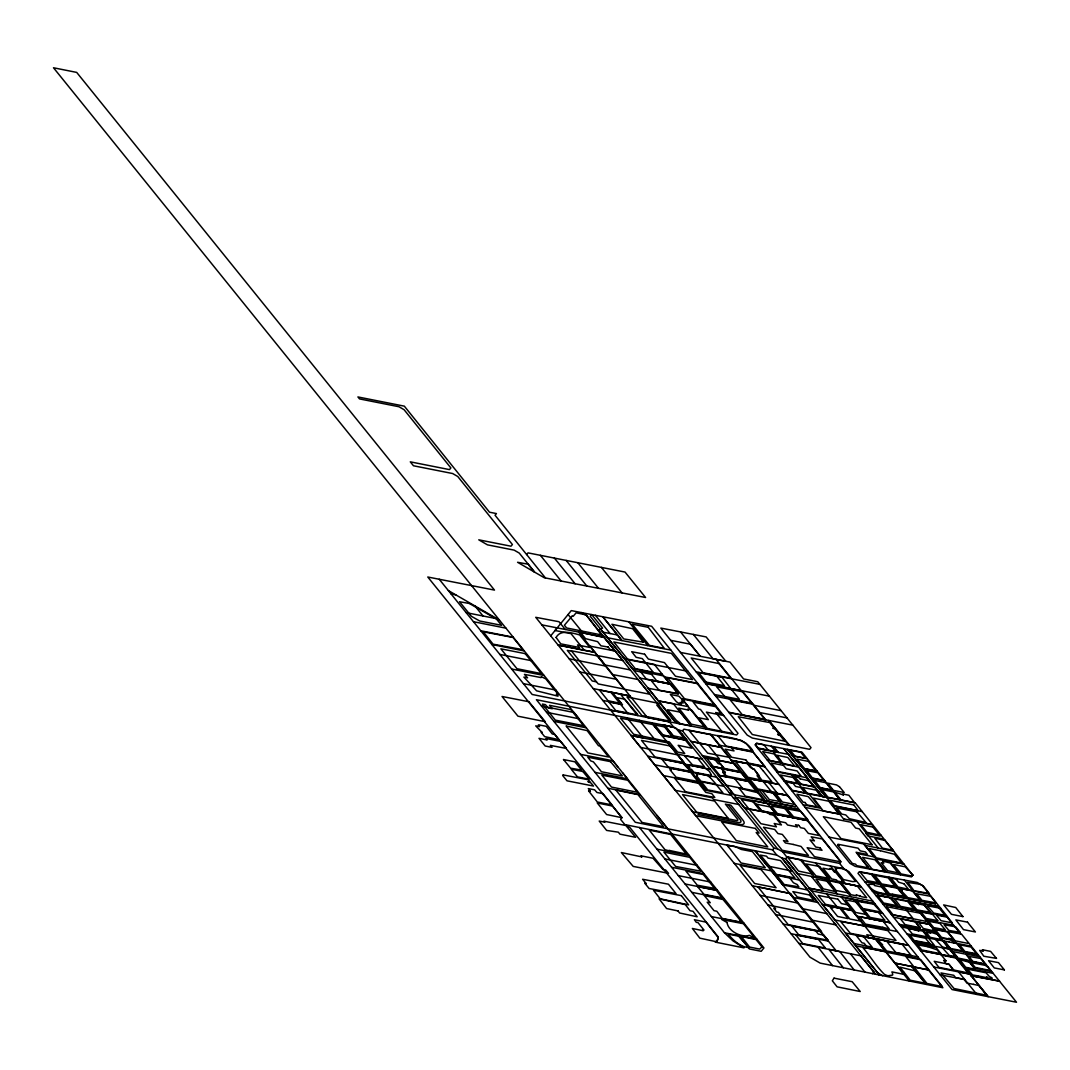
<?xml version="1.0" encoding="UTF-8"?>
<svg xmlns="http://www.w3.org/2000/svg" width="1070" height="1070" viewBox="0 0 1070 1070"><rect width="100%" height="100%" fill="white"/><g stroke="black" fill="none" stroke-linecap="round" stroke-linejoin="round"><path stroke-width="1.5" d="M729.058 792.509L735.799 795.01L763.739 800.614L764.448 799.584L747.301 778.278L745.469 777.917L731.345 760.342L764.916 766.816L840.98 861.751L839.602 863.41L782.758 851.907L777.636 848.938L773.958 848.189L678.808 730.141L673.685 727.159L536.404 699.713L635.286 822.268L772.58 849.847L776.753 855.091L781.889 858.073L785.567 858.809L879.433 975.064L845.514 933.067L875.193 938.912L863.61 936.638L872.144 947.151L853.954 943.526M872.063 890.721L875.113 892.474L935.474 903.816L936.29 902.786L922.353 885.425L917.231 882.469L859.37 871.635L857.993 873.347L952.073 989.563L1016.5 1002.229L961.555 934.15L933.134 928.867M800.454 811.207L797.377 809.428L765.879 803.249L763.739 800.614L795.264 806.793L796.093 805.764M876.424 896.112L877.239 895.095L937.587 906.45L940.65 908.203L947.405 916.589L882.817 904.016L931.408 913.486L923.29 903.762L908.189 900.927L915.8 910.45M597.501 655.576L622.834 660.524L615.223 651.068L589.891 646.106L647.363 717.502L736.615 734.983L738.006 733.298L651.643 626.284L571.273 610.595L555.076 630.511L571.005 633.641L584.394 650.292L594.893 652.339L605.981 666.129L569.2 658.812L535.736 617.31L559.008 621.723L565.268 629.468M968.417 942.657L967.868 943.339L951.337 940.089L953.45 942.71L956.888 943.379L963.923 951.992L978.207 954.801L949.598 949.17L918.649 910.998M550.702 635.874L557.202 627.889L583.07 632.958L568.076 614.528M678.808 730.141L682.486 730.864L683.864 729.178L740.841 740.239L745.964 743.195L764.916 766.816M733.431 797.912L737.083 798.635L737.912 797.631L765.879 803.249M691.421 810.284L809.963 957.168L820.195 963.12L942.871 987.744L848.938 871.649L843.829 868.666L786.931 857.15L785.567 858.809L797.404 873.495L814.631 877.079L800.4 859.879M880.891 835.055L880.048 836.085L865.844 833.303L867.944 835.938L882.135 838.72L885.211 840.485M439.222 579.244L532.178 694.47L669.419 721.902L670.81 720.23L598.25 630.029L602.611 628.117L591.697 614.581L590.212 616.253L632.383 668.536L662.33 674.367M772.58 849.847L773.958 848.189M526.614 554.541L528.005 552.869L625.027 572.062L645.584 597.501L544.282 577.733L517.572 562.285L528.219 564.224L534.545 572.102L519.271 553.096L514.148 550.127L487.438 544.844L478.771 539.828L511.005 546.208L512.396 544.536L457.746 476.498L452.623 473.529L413.461 465.771L410.291 461.839L449.48 469.61L450.871 467.938L404.099 409.716L398.99 406.747L359.507 398.909L357.915 396.943L404.34 406.159L489.512 512.209L496.44 513.573L495.049 515.245L545.446 577.96M872.518 973.673L873.896 972.001L860.815 955.818L798.755 943.285M771.216 746.205L775.964 751.702L758.215 748.037L755.407 744.506L756.61 743.356L773.784 746.659L778.438 752.424L757.975 748.465L768.514 750.498L763.86 744.733L756.557 743.302L755.166 744.987L850.035 863.41L855.171 866.366L911.426 876.892L912.79 875.18L872.852 824.957L856.95 821.506M571.554 651.162L567.314 650.399L592.218 681.001L596.431 681.831M923.29 903.762L937.587 906.45M792.429 774.961L776.74 771.871M875.113 892.474L935.474 903.816M877.239 895.095L891.364 897.757L899.134 907.199M810.619 777.93L824.863 780.739L840.204 799.972M784.136 781.1L814.872 787.079L822.482 796.548L827.097 797.431L811.528 778.104M832.527 790.329L818.456 787.654L803.811 768.568M852.71 910.583L841.328 908.417L849.874 919.023L861.363 921.243M752.745 751.648L719.16 745.175L756.129 791.171L757.975 791.532L726.222 785.166L718.318 775.362L748.224 781.341L734.702 778.652L742.607 788.456M798.795 784.016L799.878 784.23M770.293 801.911L767.217 800.133L759.085 790.021L756.329 789.473L747.301 778.278L779.014 784.43L745.469 777.917M756.329 789.473L788.001 795.652L772.634 792.696L781.876 804.212M826.455 797.31L843.575 818.938L844.765 819.165M843.575 818.938L872.491 824.502L855.291 802.888L806.191 793.392L791.519 774.787L807.422 777.823L783.788 748.625L822.482 796.548L806.499 777.649M864.774 881.72L896.928 887.538L888.983 877.186L897.262 887.98L929.335 894.132M925.898 919.959L953.611 925.256M940.129 974.81L964.739 979.518M633.962 670.502L651.55 674.421L657.181 681.403L669.994 683.89L640.061 678.086M664.323 676.842L697.693 683.302M706.267 729.098L682.178 699.044L715.643 705.545M693.347 634.43L713.021 658.772L725.834 661.287L706.146 636.931L660.819 628.077L747.194 735.09L752.317 738.046L809.642 749.308L811.02 747.636L757.761 681.737L743.596 678.955L729.981 662.103L680.48 652.419M788.429 754.35L772.968 751.367L782.986 763.993L798.795 767.163M731.345 760.342L746.245 763.231M791.746 790.596L809 793.927L820.409 808.184L803.102 804.8M682.486 730.864L744.68 808.064L808.037 820.677L760.703 811.287L751.996 800.467L797.377 809.428M891.377 914.569L913.339 918.836L905.153 908.376M893.49 917.191L929.308 924.146L914.837 921.337L920.24 928.399L899.268 924.319M900.325 925.63L936.143 932.585L957.396 958.774L968.671 961.034L974.168 967.949L991.596 971.386M901.381 926.941L922.808 931.101L934.15 945.011L912.483 940.637M670.716 640.328L690.458 644.193L700.208 656.271L680.547 631.929M603.079 632.169L617.484 634.978L621.964 640.569L602.838 616.748L617.484 634.978M607.573 637.76L670.917 650.132M759.874 684.359L696.195 671.866M624.305 658.518L654.278 664.363L678.166 694.042L648.233 688.251L674.488 720.966L679.611 723.922M624.693 659L688.077 671.371M704.154 681.724L724.39 685.669L716.432 675.825M769.41 696.155L730.756 688.572L739.49 699.392L714.479 694.51M705.745 683.69L741.296 690.645L716.017 659.361M605.085 665.005L630.417 669.94M612.776 674.582L638.108 679.517L649.931 694.256L624.612 689.281M716.057 696.476L752.584 703.605M729.125 712.673L792.857 725.152M723.681 715.522L706.401 712.125L722.571 732.255M773.784 746.659L802.018 752.21L824.863 780.739M720.899 747.341L691.019 741.457L720.899 747.341L710.507 734.368M782.491 763.178L794.863 766.214L787.761 757.493L776.994 755.246L782.491 763.178L767.31 760.101M805.215 807.422L840.097 814.243M763.739 800.614L795.264 806.793M940.503 937.962L955.216 940.851L947.512 931.542M953.45 942.71L971.279 946.201M906.959 933.829L942.871 940.864M941.921 954.721L956.419 957.57L920.454 950.481L941.921 954.721L936.076 947.592L914.596 943.258M541.808 624.853L557.202 627.889M603.921 637.065L578.602 632.076L594.893 652.339L558.112 645.063L584.394 650.292M753.962 705.317L781.14 710.654M759.847 712.566L786.998 717.903M728.764 712.219L765.732 719.829M818.456 787.654L826.174 797.257L787.48 749.348L792.816 755.942L807.288 758.791M833.383 805.911L862.233 811.608M828.969 837.088L863.771 843.962L886.843 872.291M863.771 843.962L864.894 845.353L893.771 851.252M863.931 925.002L897.449 931.595M979.799 956.767L965.648 953.985L972.001 961.703L986.058 964.525L957.396 958.774M993.187 973.352L964.672 967.735L988.158 996.665L949.652 949.224L913.539 941.948M933.802 966.999L969.821 974.088L958.479 971.854L976.923 994.458M451.099 593.957L455.86 594.907M466.172 612.642L497.189 618.794M473.502 621.723L505.936 628.157L763.94 947.953L761.198 951.297L749.388 948.943L738.581 935.554M480.791 630.765L513.226 637.198M491.906 644.528L524.327 650.961M499.877 654.425L532.312 660.859M579.82 671.973L616.587 679.33M511.674 669.044L544.095 675.478M523.457 683.65L555.892 690.096M541.5 706.026L573.935 712.459L579.017 718.772L546.583 712.326M553.885 721.381L586.32 727.827M733.886 763.512L703.993 757.573L702.401 755.607L719.468 759.005L708.059 744.827M711.042 766.334L740.935 772.286M580.475 754.337L612.896 760.77L617.738 766.775M663.373 775.536L700.221 782.986L706.227 790.409L731.425 795.411M595.014 772.366L627.435 778.799L622.593 772.794M738.741 804.493L713.556 799.491L712.165 797.765L675.29 790.315L647.711 756.115L684.532 763.552L667.867 742.914L631.073 735.505L640.689 747.408L677.497 754.832M607.8 788.216L640.221 794.662M692.638 811.796L736.267 820.463A3.544 1.284 28.7 0 0 737.431 819.045L725.366 804.105L730.877 805.202L742.928 820.142A10.646 3.839 28.7 0 1 739.45 824.395L695.808 815.728L569.2 658.812M698.041 814.524L737.859 822.429A7.102 2.555 28.7 0 0 740.186 819.593L728.122 804.653M505.936 628.157L53.5 67.771L76.692 72.399L494.487 590.092L427.786 577.011L621.951 817.667L620.573 819.352L624.813 824.582L776.753 855.091M639.499 827.511L656.967 849.152L689.388 855.585M664.871 858.929L697.279 865.362M656.967 849.152L671.599 867.275L704.02 873.722M861.457 909.085L882.643 913.298M671.599 867.275L678.353 875.634L710.761 882.068M856.709 916.08L890.32 922.795L869.107 918.555L853.699 899.482M685.081 883.98L717.502 890.414M678.353 875.634L691.822 892.34L724.243 898.773M811.247 919.986L835.844 924.895L833.985 922.607M886.375 940.878L908.537 945.305L874.926 938.577L886.375 940.878L895.75 952.447L917.94 956.928M711.389 916.575L743.81 923.009M855.813 945.813L885.585 951.752M791.011 933.695L828.394 941.145L820.717 931.676L783.267 924.092M691.822 892.34L724.457 932.759L756.878 939.192M593.248 688.612L630.003 695.981L610.783 692.143L628.13 713.65L610.582 710.105M602.758 700.409L620.292 703.926M661.42 734.916L687.154 740.507M817.279 771.256L802.888 768.38L792.816 755.942M676.815 753.989L702.121 759.071M710.346 769.29L685.054 764.194L698.897 781.327L724.069 786.316L716.753 777.248L654.72 764.809M744.68 808.064L760.703 811.287M876.022 859.009L903.842 863.918L889.705 861.444L900.432 874.832M631.073 735.505L643.337 737.979L627.087 717.823M734.234 863.356L771.416 870.86L836.272 950.869M822.469 904.538L852.255 910.583L864.787 926.058L834.948 919.973L822.469 904.538L839.576 908.015M885.853 952.086L919.531 958.88M909.313 981.056L841.194 896.928L874.966 903.816L811.394 890.815L809.268 888.194L872.852 901.207M760.021 895.309L797.458 902.973L789.687 893.396L752.29 885.719M801.992 908.577L826.749 913.633M767.778 904.912L805.215 912.549M775.523 914.502L813.013 922.166M911.573 966.477L894.721 963.027L928.452 969.915L911.573 966.477L926.085 984.4M809.268 888.194L823.191 891.056L811.381 876.41L829.865 880.262L815.514 862.928M792.897 897.369L817.747 902.491L799.705 880.155L774.653 874.832M807.689 890.039L782.772 884.877L755.099 850.703L767.484 866.005L792.389 871.1L781.889 858.073L875.768 974.329M581.425 612.575L586.547 615.531L615.223 651.068M448.37 590.573L499.436 620.092M624.813 824.582L629.922 827.551L717.93 936.584L717.876 939.741L715.295 942.122L744.011 947.873L732.937 940.824L724.457 932.759M877.574 972.75L882.697 975.72M857.284 821.947L878.216 848.069M897.262 887.98L905.728 898.238M830.374 865.938L844.618 883.325L861.163 886.762L825.304 879.313L837.101 893.891M789.647 745.362L768.741 720.418L788.737 745.188M864.894 845.353L874.324 856.923L857.324 853.566L869.736 869.081M888.755 895.055L872.063 874.003M716.352 784.765L722.919 792.83L707.778 789.941L701.318 781.769M921.069 901.114L904.324 880.048M742.219 690.819L765.424 719.455M669.419 721.902L673.685 727.159L663.025 725.045L672.883 737.217L667.667 730.77M601.434 567.408L622.058 592.914M577.84 562.74L598.518 588.326M566.15 560.426L586.855 586.052M826.655 893.945L837.73 907.641M554.38 558.085L575.112 583.752M726.222 785.166L732.736 793.231M737.083 798.635L777.636 848.938M540.363 555.317L561.135 581.023M651.59 722.745L706.227 790.409M620.386 694.055L637.747 715.576M639.325 720.284L655.589 740.44M656.98 815.434L667.68 828.702M474.893 605.901L483.025 615.986M936.29 902.786L940.65 908.203M946.482 916.415L960.646 933.976M839.602 863.41L843.829 868.666M783.441 806.726L792.148 817.574M767.765 803.624L776.486 814.444M595.388 615.303L610.06 633.534M600.537 629.026L674.488 720.966M681.55 733.552L686.739 739.999M763.151 781.368L772.139 792.589M682.178 699.031L688.278 706.641L658.371 700.89L673.404 703.779L691.394 726.222M628.799 621.817L647.765 645.611M782.758 851.907L786.931 857.15M839.562 882.282L851.011 896.74M850.423 953.718L864.961 972.149M818.055 947.191L832.527 965.608M843.334 967.788L828.916 949.384L839.763 951.578L854.154 969.968M714.599 888.421L697.306 885.211L685.87 871.06L703.284 874.511L714.599 888.421M919.464 973.887L926.954 983.45L942.336 986.553L920.869 959.79L906.022 956.794L919.464 973.887M711.175 774.56L711.109 775.482L693.788 772.192L691.528 769.383L690.03 769.076L688.278 766.896L689.882 767.23L687.127 764.662L705.611 768.501L709.33 771.309L711.175 774.56M691.782 756.838L684.586 755.942L692.531 764.916L704.555 766.789L697.961 758.617L691.782 756.838M634.737 793.98L637.907 794.569L663.614 826.695L642.134 822.469L615.772 789.954L634.737 794.007M855.813 924.253L840.699 921.551L850.382 933.307L868.492 936.785L866.847 934.739L896.018 940.476L887.819 930.632L855.813 924.253M872.077 948.916L862.754 947.431C870.552 956.526 875.447 965.341 884.181 974.141A7.343 2.648 28.7 0 0 887.926 975.746L892.554 975.104A10.499 3.772 28.7 0 0 892.581 973.646L891.872 971.881L904.27 974.436L886.04 951.845L872.077 948.916M556.106 637.466L560.787 643.859L579.525 647.51L577.492 644.956L589.851 647.444L579.606 634.925C572.356 633.025 560.573 629.013 556.106 637.466M563.529 759.539L570.591 768.153L581.625 770.119L574.898 761.827L563.529 759.539M927.904 946.723L917.552 944.837L921.792 949.986L940.102 953.557L937.039 949.839L927.904 946.723M977.646 975.827L972.617 974.984L967.387 969.099L986.045 972.777L989.469 976.643C995.849 978.876 989.63 979.866 986.553 976.856L987.302 977.766L977.646 975.827M700.97 871.207L675.625 866.459L663.908 852.121L689.682 857.297L700.97 871.207M912.977 875.18L911.466 875.982L901.06 873.922L893.45 864.466L905.247 866.82L912.977 875.18M727.052 922.514C728.082 931.154 741.403 937.909 749.361 935.354L754.925 938.163L743.436 923.718L721.849 919.558L727.052 922.514M973.66 984.387L966.999 983.156L963.896 979.291L955.537 977.565L953.745 975.292L941.011 972.951L954.025 988.519L986.727 995.274L978.983 985.524L973.66 984.387M718.13 937.467L716.833 941.827L699.833 938.149L692.37 928.466L703.257 930.766L702.549 929.857L704.006 930.084L697.921 922.527L696.303 922.353L694.39 919.718L706.066 922.139L718.13 937.467M855.666 881.359L852.75 881.64L843.414 879.553L835.429 869.643L836.539 869.91L835.068 867.984L841.876 868.546L846.45 870.325L855.666 881.359M798.661 886.789L784.19 884.475L776.285 874.698L789.232 877.36L793.432 882.75L797.324 884.609L798.661 886.789M541.447 676.721L541.019 677.577L524.461 674.381L527.59 677.832L523.885 677.096L536.592 690.819L557.992 696.182L556.32 694.229L558.486 694.724L545.834 678.942L541.447 676.721M749.094 947.498C741.363 947.525 733.07 940.49 728.336 934.123L738.608 936.197L749.094 947.498M834.038 978.14L832.34 980.802L837.101 986.834L860.213 991.515L852.175 981.698L834.038 978.14M996.478 958.386L983.798 956.232L979.652 950.374L983.424 951.15L982.313 949.719L990.619 951.39L996.478 958.386M780.659 801.631L769.37 799.598L762.255 790.73L773.837 793.325L780.659 801.631M563.194 774.921L562.686 775.523L567.006 780.819L593.502 786.049L591.081 783.093L587.858 781.541L590.159 781.983L588.366 779.776L563.194 774.921M572.116 616.119L564.412 625.214L566.618 627.97L601.541 634.938L586.226 614.929L576.128 612.816L573.159 616.333L572.116 616.119M829.731 868.546L829.665 869.428L823.044 868.185L831.604 878.898L836.499 879.928L837.395 881.025L842.772 882.108L841.956 881.105L843.962 881.506L836.7 872.465L834.319 871.956L832.126 869.348L829.731 868.546M761.974 946.923L759.66 949.09L749.575 947.057L741.323 936.504L756.049 939.594L761.974 946.923M882.79 861.096L883.78 863.156L881.225 862.661L887.685 870.712L898.091 872.799L890.093 862.968L882.79 861.096M800.199 778.866L798.701 777.542L794.435 776.673L801.31 784.123L813.976 786.717L810.726 782.491L807.703 780.485L800.199 778.866M637.452 714.118L637.827 714.974L615.785 710.574L608.897 701.96L622.499 704.715L616.802 697.64L624.8 699.178L637.452 714.118M710.212 777.542L707.484 775.589L695.58 773.008L697.533 775.375L696.557 775.79L700.984 781.22L716.057 784.136L710.212 777.542M860.146 896.205L856.227 894.774L856.669 895.857L850.998 894.721L841.341 882.777L857.15 885.906L866.66 897.703L861.109 896.62L859.879 895.51L860.146 896.205M892.728 894.266L889.558 893.784L882.603 885.345L898.225 888.367L904.899 896.312L892.728 894.266M669.994 851.091L664.992 849.674L649.263 830.093L670.663 834.48L686.271 854.061L669.071 850.369L669.994 851.091M566.645 726.597L587.858 752.905L608.629 756.985L599.882 746.071L598.478 745.723L587.162 730.623L566.097 725.995L566.645 726.597M728.403 846.851L741.095 862.982L765.251 867.69L752.411 851.6L741.283 849.446L734.729 846.397L727.025 845.166L728.403 846.851M773.77 871.181L776.499 874.444L794.916 877.962L780.445 860.547L768.099 858.113L766.468 856.187L760.369 855.077L773.77 871.181M932.933 928.319L934.645 931.06L923.303 928.492L918.274 922.233L929.763 924.44L932.933 928.319M542.089 732.388L541.099 732.281L544.617 736.588L558.968 739.637L554.768 734.435L552.24 733.953L546.248 726.316L539.133 724.925L538.277 725.059L539.574 726.624L535.722 725.875L542.089 732.388M808.051 772.166L812.397 778.024L823.887 780.445L817.948 772.821L806.847 770.614L808.051 772.166M805.014 802.46L803.195 802.232L796.949 794.234L808.238 796.615L817.119 806.82L806.927 804.907L805.014 802.46M882.991 868.773L882.309 868.693L884.676 871.582L872.264 869.281L862.674 857.364L874.926 859.718L882.991 868.773M739.731 919.745L741.483 922.22L722.237 918.434L716.82 911.252L714.011 910.65L707.216 902.197L710.253 902.719L704.261 895.577L723.039 899.509L739.731 919.745M684.091 701.372L681.51 700.984L683.141 703.07L680.025 702.482L681.215 703.993L679.049 703.538L676.347 701.706L670.355 694.43L678.795 696.169L684.091 701.372M804.011 791.345L800.48 787.453L795.518 786.41L793.111 783.347L785.607 781.822L792.308 790.275L805.255 792.977L804.011 791.345M961.234 961.448L959.509 959.549L969.728 962.345L975.051 969.259L965.648 967.253L961.234 961.448M758.229 776.058L757.185 775.897L760.342 779.91L747.983 777.275L735.357 761.358L747.301 763.632L750.444 767.511L754.056 769.223L758.884 775.215L757.226 774.867L758.229 776.058M882.509 944.73L881.506 944.569L886.669 950.962L911.493 955.831L902.277 944.489L877.052 939.085L882.509 944.73M838.893 845.353L837.69 845.166L852.335 863.436L855.518 864.159L856.762 865.643L868.372 867.823L856.08 852.242L867.516 854.542L865.47 851.961L860.24 850.864L858.086 848.189L838.011 844.27L838.893 845.353M953.183 938.778L948.421 938.377L948.889 939.032L941.493 937.307L935.341 929.656L947.07 931.876L953.183 938.778M910.316 885.746L913.994 890.668L929.295 893.503L923.236 885.933L919.732 884.181L907.507 882.375L910.316 885.746M904.163 972.429L910.169 980.187L925.884 983.343L915.265 970.918L899.816 967.079L904.163 972.429M774.466 728.362L772.807 728.068L775.536 729.379L779.709 734.568L777.609 734.154L778.358 735.117L780.177 735.531L784.738 741.189L752.317 734.515L738.287 716.726L769.745 722.558L774.466 728.362M608.188 647.042L600.952 645.798L597.568 641.625L585.504 638.643L580.595 632.397L604.443 637.586L614.822 650.774L610.542 649.945L608.188 647.042M918.675 904.524L910.904 902.532L917.03 909.888L930.084 912.269L924.186 905.113L918.22 903.909L918.675 904.524M946.027 960.847L943.633 960.419L946.147 963.709L948.983 964.271L953.771 970.356L938.845 967.32L934.23 961.315L948.983 964.271L953.45 969.942L967.962 972.884L956.072 958.091L941.332 955.055L946.027 960.847M469.382 603.493L459.538 601.741L471.362 616.293L479.721 621.001L501.536 625.308L496.413 618.995L469.382 603.493M643.231 642.12L623.743 638.924L611.92 624.278L632.678 628.719L643.231 642.12M583.645 725.714L555.317 720.137L542.423 704.06L545.473 704.662L548.148 707.952L552.267 708.741L549.539 705.331L570.684 709.504L583.645 725.714M720.591 764.074L718.197 763.646L714.84 759.499L706.574 757.841L713.182 766.468L724.176 768.621L720.591 764.074M902.144 891.083L901.435 890.962L907.868 897.65L919.906 899.937L912.121 890.668L899.857 888.301L902.144 891.083M641.759 856.896L621.362 852.549L633.199 866.406L668.549 873.334L665.674 869.977L662.905 869.455L653.074 858.26L640.917 855.813L641.759 856.896M871.14 874.15L860.106 872.157L867.128 880.663L877.881 882.616L871.14 874.15M960.325 932.465L948.809 930.392L944.061 924.694L955.684 926.847L960.325 932.465M980.922 958.546L968.885 956.379L972.777 961.341L985.149 963.963L980.922 958.546M892.808 885.947L881.707 883.927L874.605 875.193L888.127 877.828L895.282 886.535L892.808 885.947M930.619 896.299L916.629 893.758L921.952 900.298L936.17 902.946L930.619 896.299M522.936 649.664L493.043 644.153L483.279 631.808L513.038 637.479L522.936 649.664M819.593 866.473L806.031 863.971L816.009 875.902L829.504 878.47L819.593 866.473M862.032 902.144L856.963 901.221L862.794 908.497L881.091 912.095L873.735 904.177L862.032 902.144M918.729 930.94L907.48 927.957L912.402 933.99L927.917 936.999L923.57 930.472L917.405 929.268L918.729 930.94M646.133 883.512L644.809 883.272L649.115 888.501L676.053 893.597L668.416 884.194L642.615 879.272L646.133 883.512M680.306 712.139L667.6 709.771L676.307 720.324L680.573 723.788L691.461 725.888L680.306 712.139M798.675 825.304L795.532 824.716L797.364 826.936L787.573 825.01L785.647 822.723L779.923 821.546L773.583 813.708L807.141 820.342L819.393 835.576L808.332 833.383L804.359 828.447L800.681 827.739L798.675 825.304M832.861 907.748L830.173 907.253L837.569 916.428L848.122 918.649L839.937 908.323L832.059 906.785L832.861 907.748M943.981 940.771L935.274 939.152L942.536 947.084L950.401 948.716L943.981 940.771M721.1 713.529L715.643 712.513L733.03 733.552L707.377 728.443L699.004 717.823L708.353 719.642L700.476 709.45L698.59 708.982L693.199 702.134L715.696 706.681L721.1 713.529M800.841 811.421L786.851 808.8L793.606 816.851L807.89 819.647L800.841 811.421M785.821 808.719L771.363 806.044L777.435 813.574L792.134 816.464L785.821 808.719M873.789 884.395L868.345 884.301C871.782 892.286 880.209 892.688 887.511 894.199L881.453 886.95L874.738 885.626L873.789 884.395M889.919 897.784L877.627 895.483L883.606 903L896.887 905.648L889.919 897.784M939.888 923.37L928.533 921.243L933.722 927.583L945.265 929.736L939.888 923.37M929.75 943.446L914.181 940.517L909.928 935.167L925.43 938.203L929.75 943.446M669.833 683.556L646.427 679.116L640.047 671.077L663.614 675.946L669.833 683.556M783.441 765.358L771.269 762.964L778.024 771.497L801.162 776.084L797.056 770.922L786.209 768.741L783.441 765.358M745.803 759.914L731.666 757.252L725.166 749.187L734.033 750.913L731.492 747.756L753.106 752.197L764.889 766.414L748.385 763.044L745.803 759.914M856.843 811.796L836.713 807.997L841.796 814.083L845.755 814.939L849.379 818.697L865.938 822.469L856.843 811.796M582.829 771.47L571.206 769.263L577.466 776.86L589.142 779.187L582.829 771.47M773.476 815.099L769.557 814.364L767.819 812.17L761.238 810.886L754.123 801.938L741.269 799.41L760.904 823.699L776.459 826.856L774.212 823.485L781.474 824.93L773.476 815.099M819.995 847.814L815.728 847.012L810.03 839.937L814.444 840.859L811.18 836.78L822.201 838.933L840.672 861.872L814.471 856.669L807.154 847.721L822.028 850.275L819.995 847.814M788.71 857.725L787.921 857.578L798.568 871.114L812.785 874.07L801.55 859.892L788.162 857.057L788.71 857.725M856.776 902.023L845.394 899.883L855.625 912.469L866.927 914.636L856.776 902.023M884.743 920.16L870.017 917.391L863.691 909.433L878.51 912.349L884.743 920.16M800.761 752.237L790.208 750.217L795.09 756.209L805.563 758.202L800.761 752.237M566.351 748.425L550.355 745.389L552.026 747.382L545.165 746.004L538.999 738.327L547.144 739.972L545.914 738.474L560.84 741.457L566.351 748.425M698.59 783.347L674.688 778.264L685.509 791.746L714.813 797.471L711.804 793.646L705.799 792.402L698.59 783.347M838.826 813.909L823.231 810.926L813.454 798.113L828.795 801.229L838.826 813.909M775.63 813.588L762.014 810.993L756.276 804.145L770.253 806.927L775.63 813.588M603.012 793.646L596.966 792.495L594.599 789.82L588.313 788.603L590.399 791.198L588.58 790.85L597.341 802.005L611.986 804.894L603.012 793.646M793.218 844.444L785.447 842.973L783.454 840.565L787.975 841.475L782.33 834.426L777.97 833.557L774.653 829.424L763.499 827.217L782.183 850.249L808.479 855.518L801.029 846.437L793.218 844.444M939.139 908.042L927.128 905.768L933.709 913.044L945.104 915.372L939.139 908.042M837.877 899.188L818.256 895.443L825.385 904.284L852.081 909.727L848.283 904.966L841.448 903.615L837.877 899.188M827.912 940.129L798.782 934.926L791.853 926.139L815.594 930.806L818.256 934.07L823.833 935.153L827.912 940.129M999.474 981.136L971.145 975.733L999.474 981.136M742.433 691.795L716.619 686.82L725.955 697.881L751.608 703.03L742.433 691.795M674.274 737.163L663.119 735.023L654.679 724.925L665.701 727.159L674.274 737.163M685.335 740.079L662.116 735.625L653.128 724.617L620.493 718.157L633.601 734.234L669.365 741.951L677.618 752.09L684.72 753.481L678.139 745.308L691.902 748.197L685.335 740.079M729.686 757.399L707.658 753.173L689.026 730.422L711.403 734.836L729.686 757.399M763.418 771.095L759.218 766.294L748.559 763.779L752.531 768.808L754.056 769.143L761.92 780.297L771.858 781.675L763.418 771.095M757.841 792.736L739.049 788.162L745.349 796.107L763.472 799.798L757.841 792.736M907.654 901.422L894.533 898.894L900.485 906.317L913.74 908.965L907.654 901.422M947.726 917.257L936.357 915.077L941.065 920.708L952.327 922.862L947.726 917.257M937.761 920.668L926.219 918.448L920.949 911.948L932.572 914.275L937.761 920.668M937.454 934.418L929.723 931.836L930.766 933.12L926.085 932.197L930.164 937.333L941.613 939.607L937.454 934.418M949.143 941.988L944.529 941.105L950.521 948.475L962.92 950.896L957.008 943.606L949.143 941.988M681.336 895.643L653.502 890.307L660.19 898.787L688.639 904.886L681.336 895.643M875.902 939.085L855.973 935.233L861.965 942.79L864.226 943.285L867.222 947.164L885.425 950.869L875.902 939.085M988.065 967.347L985.283 965.367L971.306 962.599L975.171 967.414L990.659 970.57L988.065 967.347M1004.396 969.875L994.297 967.935L988.519 960.713L998.484 962.639L1004.396 969.875M644.621 654.211L631.688 651.697L636.128 657.301L642.308 658.625L653.208 672.227L635.219 668.589L613.805 641.973L671.425 653.382L692.477 679.584L675.464 676.213L664.457 662.597L648.366 659.066L644.621 654.211M752.558 704.154L730.141 699.82L742.46 714.907L764.863 719.267L752.558 704.154M731.572 747.101L726.142 746.044L717.636 735.531C730.703 737.645 745.87 738.741 753.066 751.153L731.572 747.101M776.887 792.643L757.64 788.898L749.455 778.706L768.915 782.625L776.887 792.643M755.34 828.421L721.635 821.907L736.28 840.579L767.765 846.932L756.169 832.514L759.098 833.102L755.34 828.421M967.507 922.153L955.858 919.892L963.481 929.629L975.412 931.957L967.507 922.153M882.79 927.302L865.403 924.079L859.732 916.736L883.178 921.35L889.223 928.92L882.79 927.302M721.969 897.837L703.993 894.333L697.533 886.602L716.285 890.293L721.969 897.837M976.602 953.758L964.899 951.497L959.536 944.756L971.025 947.07L976.602 953.758M950.521 949.036L941.974 947.378L949.237 955.416L956.714 956.874L950.521 949.036M648.26 627.314L632.169 624.158L649.436 645.357L664.35 648.366L648.26 627.314M528.901 701.746L502.044 696.49L517.96 716.191L545.259 721.688L528.901 701.746M670.703 746.084L641.518 740.4L654.947 756.945L684.305 762.709L670.703 746.084M843.387 794.97L834.814 792.161L840.966 799.852L854.662 802.687L848.871 795.251L842.585 793.94L843.387 794.97M725.233 772.58L722.758 772.099L724.858 775.068L728.175 777.194L719.776 775.389L712.593 766.481L720.886 768.26L725.366 772.66L722.879 772.166L726.49 776.018L748.826 780.565L742.714 772.901L721.381 768.675L725.233 772.58M839.696 799.598L828.033 797.31L822.041 789.62L833.731 791.974L839.696 799.598M782.544 794.194L775.135 792.99L782.411 802.018L794.809 804.493L787.587 795.598L782.544 794.194M610.555 761.653L587.818 757.199L590.787 760.93L593.382 761.84L601.434 771.737L622.325 775.87L610.555 761.653M697.988 781.515L676.12 777.235L670.034 769.825L671.251 770.119L669.659 768.086L690.511 772.192L697.988 781.515M880.409 850.73L868.92 848.483L876.29 857.846L901.582 863.049L894.4 854.248L880.409 850.73M604.684 822.121L599.213 821.064L606.61 830.414L618.34 832.179L619.971 834.172L635.607 837.288L625.87 825.518L603.895 821.172L604.684 822.121M904.043 883.82L898.613 882.188L896.178 879.152L890.949 878.082L898.038 887.017L908.457 889.197L904.043 883.82M760.93 869.428L740.199 865.362L754.604 883.486L776.084 887.726L760.93 869.428M920.708 913.298L886.589 906.638L893.116 914.823L927.663 921.658L920.708 913.298M597.22 655.87L571.327 650.774L598.197 683.917L624.118 689.067L597.22 655.87M697.132 683.583L667.533 677.725L684.546 698.764L714.278 704.796L697.132 683.583M525.183 653.636L500.88 648.835L516.97 668.71L541.393 673.618L525.183 653.636M671.117 684.452L650.72 679.972L659.04 690.23L678.5 693.614L671.117 684.452M669.673 721.113L642.013 715.656L626.966 696.958L657.421 703.084L659.401 705.505L656.726 704.97L669.673 721.113M808.278 761.358L796.936 759.138L804.667 768.701L816.102 770.962L808.278 761.358M839.455 786.691L836.539 784.912L827.765 783.146L833.53 790.369L844.23 792.522L839.455 786.691M820.583 795.826L807.261 793.191L802.634 787.426L816.089 790.128L820.583 795.826M690.672 771.403L668.175 766.963L661.728 758.991L682.941 763.338L690.672 771.403M853.86 804.974L830.053 800.28L834.439 805.723L858.167 810.645L853.86 804.974M627.756 780.244L601.862 775.148L611.492 787.079L637.439 792.268L627.756 780.244M872.117 844.752L841.073 838.612L823.338 816.704L851.011 822.268L855.639 828.046L859.25 828.835L872.117 844.752M825.411 948.047L802.768 943.579L795.839 934.979L818.496 939.473L825.411 948.047M793.178 777.489L780.525 774.961L785.032 780.726L797.765 783.28L793.178 777.489M741.577 771.871L724.029 768.367L717.328 759.994L734.796 763.499L741.577 771.871M872.866 827.07L860.855 824.676L866.981 832.299L879.353 834.961L872.866 827.07M892.928 850.222L882.429 848.135L874.805 838.265L884.863 840.351L892.928 850.222M728.309 818.443L696.69 812.17L682.513 794.595L714.653 801.082L728.309 818.443M848.376 892.928L836.044 890.467L828.341 880.597L840.712 883.205L848.376 892.928M719 663.574L691.22 657.983L703.084 672.722L730.783 678.273L719 663.574M688.518 710.079L678.808 708.126L691.34 724.176L705.317 727.105L691.407 709.838L687.796 709.089L688.518 710.079M612.535 806.044L597.274 802.981L606.61 814.537L621.924 817.707L612.535 806.044M962.933 916.615L951.457 914.315L943.646 904.912L955.737 907.507L962.933 916.615M781.087 762.803L770.173 760.609L762.736 751.595L773.971 753.895L781.087 762.803M818.216 882.041L823.298 888.849L836.486 891.818L828.22 881.386L815.955 879.099L818.216 882.041M809.549 894.988L792.87 891.604L797.244 896.941L813.962 900.539L809.549 894.988M722.036 677.337L698.643 672.575L707.337 683.61L730.73 688.465L722.036 677.337M790.569 893.57L757.934 886.87L775.603 908.804L773.837 908.403L776.713 912.001L778.345 912.349L788.229 924.654L821.559 931.435L790.569 893.57M966.437 954.333L952.969 951.604L958.145 958.078L971.614 960.873L966.437 954.333M684.011 738.006L673.231 735.785L664.778 725.233L675.598 727.894L684.011 738.006M826.053 782.758L814.618 780.391L820.316 787.667L831.577 789.994L826.053 782.758M920.267 927.757L905.073 924.614L900.445 918.822L915.693 922.006L920.267 927.757M678.072 910.944L666.61 908.55L659.093 898.867L685.308 904.618L690.03 910.69L693.092 911.346L697.172 916.776L679.557 912.977L678.072 910.944M621.188 703.512L608.054 700.73L599.334 689.882L612.709 692.785L621.188 703.512"/></g></svg>
